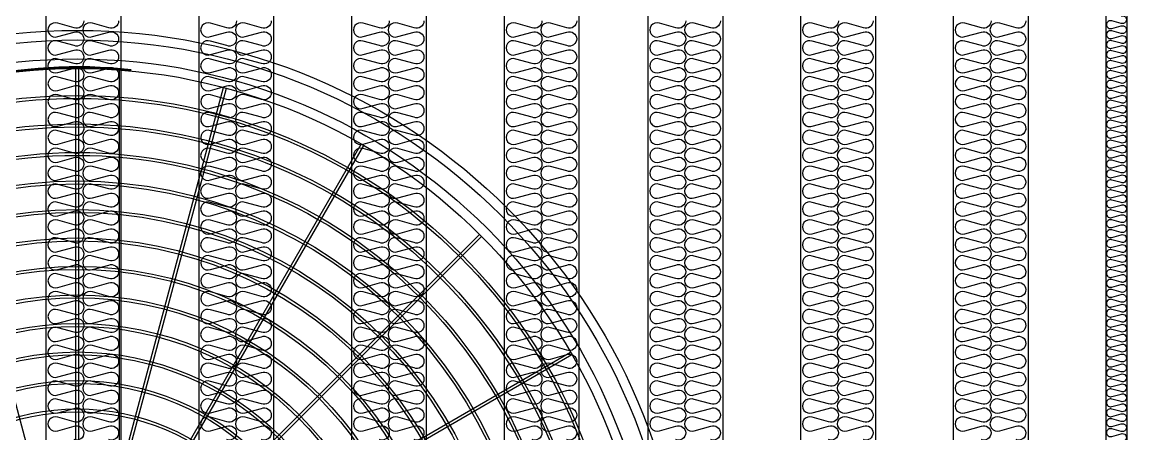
# Model space of a CAD drawing. Header units: millimetres. Extents: x 2711 to 34823, y 3042 to 25750.
# Drawn here: x 8109 to 10323, y 12980 to 13806 of the extents above; entities that cross this region are included whole.
import ezdxf

# ---------------------------------------------------------------- set-up
doc = ezdxf.new("R2010")
doc.units = ezdxf.units.MM
for name, color, linetype in [('LINE', 7, 'Continuous'), ('SMS', 220, 'Continuous'), ('냉각탑', 4, 'Continuous')]:
    doc.layers.add(name, color=color, linetype=linetype)

# ---------------------------------------------------------------- blocks, each defined once
blk = doc.blocks.new('A$C1FB73ED1')
for p, q in [((1277, 1342.9), (1277, 2480)), ((1283, 1342.9), (1283, 2480)), ((1266.6, 1341.6), (972.3, 2439.9)), ((1293.4, 1341.6), (1587.7, 2439.9)), ((1299.2, 1340), (1593.5, 2438.3)), ((1308.9, 1336), (1877.4, 2320.7)), ((1314.1, 1333), (1882.6, 2317.7)), ((1322.4, 1326.6), (2126.4, 2130.6)), ((1326.6, 1322.4), (2130.6, 2126.4)), ((1333, 1314.1), (2317.7, 1882.6)), ((1336, 1308.9), (2320.7, 1877.4))]:
    blk.add_line(p, q)
for radius in [1280, 1260, 1220, 1200]:
    blk.add_circle((1280, 1280), radius)
at = {"ltscale": 5}
for radius in [1143, 1137, 1083, 1077, 1023, 1017, 963, 957, 903, 897, 843, 837, 783, 777, 723, 717, 663, 657, 603, 597, 543, 537, 483, 477]:
    blk.add_circle((1280, 1280), radius, dxfattribs=at)
at = {"layer": 'LINE', "color": 7}
blk.add_line((1368.2, 2477.5), (1368.2, 1567), dxfattribs=at)
for radius, start, end in [(1000, 83.5007, 103.4595), (998, 83.4876, 103.487)]:
    blk.add_arc((1280, 1483.4), radius, start, end, dxfattribs=at)
blk = doc.blocks.new('3')
at = {"color": 7}
for p, q in [((10280.6, 14449.4), (10280.6, 10929.4)), ((10322.6, 14449.4), (10322.6, 10849.4)), ((8156.6, 14407.4), (8156.6, 10929.4)), ((8306.6, 14407.4), (8306.6, 10929.4)), ((8462.6, 14407.4), (8462.6, 10929.4)), ((8612.6, 14407.4), (8612.6, 10929.4)), ((8768.6, 14407.4), (8768.6, 10929.4)), ((8918.6, 14407.4), (8918.6, 10929.4)), ((9074.6, 14407.4), (9074.6, 10929.4)), ((9224.6, 14407.4), (9224.6, 10929.4)), ((9362.6, 14407.4), (9362.6, 10929.4)), ((9512.6, 14407.4), (9512.6, 10929.4)), ((9668.6, 14407.4), (9668.6, 10929.4)), ((9818.6, 14407.4), (9818.6, 10929.4)), ((9974.6, 14407.4), (9974.6, 10929.4)), ((10124.6, 14407.4), (10124.6, 10929.4))]:
    blk.add_line(p, q, dxfattribs=at)
for p, q in [((10322.6, 14449.4), (10322.6, 10849.4)), ((10280.6, 14057.4), (10280.6, 11351.4)), ((10322.6, 14057.4), (10322.6, 11351.4))]:
    blk.add_line(p, q)
at = {"ltscale": 500, "elevation": 0}
blk.add_lwpolyline([(6122.6, 14449.4), (10322.6, 14449.4), (10322.6, 10849.4), (6122.6, 10849.4)], close=True, dxfattribs=at)
at = {"layer": 'SMS', "color": 5, "elevation": 0}
for points in [[(8232.4, 13808.3, -0.524856), (8212.9, 13794.9), (8180, 13803.8, 1.449198), (8180, 13776.9), (8212.9, 13785.8, -0.524856), (8232.4, 13772.4, -0.524856), (8212.9, 13759), (8180, 13767.9, 1.449198), (8180, 13741), (8212.9, 13749.9, -0.524856), (8232.4, 13736.5, -0.524856), (8212.9, 13723.1), (8180, 13732, 1.449198), (8180, 13705.1), (8212.9, 13714, -0.524856), (8232.4, 13700.6, -0.524856), (8212.9, 13687.1), (8180, 13696, 1.449198), (8180, 13669.2), (8212.9, 13678.1, -0.524856), (8232.4, 13664.7, -0.524856), (8212.9, 13651.2), (8180, 13660.1, 1.449198), (8180, 13633.3), (8212.9, 13642.2, -0.524856), (8232.4, 13628.8, -0.524856), (8212.9, 13615.3), (8180, 13624.2, 1.449198), (8180, 13597.4), (8212.9, 13606.3, -0.524856), (8232.4, 13592.8, -0.417249), (8217.9, 13578.5)], [(8302, 13808.3, -0.524856), (8282.5, 13794.9), (8249.7, 13803.8, 1.449198), (8249.7, 13776.9), (8282.5, 13785.8, -0.524856), (8302, 13772.4, -0.524856), (8282.5, 13759), (8249.7, 13767.9, 1.449198), (8249.7, 13741), (8282.5, 13749.9, -0.524856), (8302, 13736.5, -0.524856), (8282.5, 13723.1), (8249.7, 13732, 1.449198), (8249.7, 13705.1), (8282.5, 13714, -0.524856), (8302, 13700.6, -0.524856), (8282.5, 13687.1), (8249.7, 13696, 1.449198), (8249.7, 13669.2), (8282.5, 13678.1, -0.524856), (8302, 13664.7, -0.524856), (8282.5, 13651.2), (8249.7, 13660.1, 1.449198), (8249.7, 13633.3), (8282.5, 13642.2, -0.524856), (8302, 13628.8, -0.524856), (8282.5, 13615.3), (8249.7, 13624.2, 1.449198), (8249.7, 13597.4), (8282.5, 13606.3, -0.524856), (8302, 13592.8, -0.417249), (8287.5, 13578.5)], [(8538.4, 13808.3, -0.524856), (8518.9, 13794.9), (8486, 13803.8, 1.449198), (8486, 13776.9), (8518.9, 13785.8, -0.524856), (8538.4, 13772.4, -0.524856), (8518.9, 13759), (8486, 13767.9, 1.449198), (8486, 13741), (8518.9, 13749.9, -0.524856), (8538.4, 13736.5, -0.524856), (8518.9, 13723.1), (8486, 13732, 1.449198), (8486, 13705.1), (8518.9, 13714, -0.524856), (8538.4, 13700.6, -0.524856), (8518.9, 13687.1), (8486, 13696, 1.449198), (8486, 13669.2), (8518.9, 13678.1, -0.524856), (8538.4, 13664.7, -0.524856), (8518.9, 13651.2), (8486, 13660.1, 1.449198), (8486, 13633.3), (8518.9, 13642.2, -0.524856), (8538.4, 13628.8, -0.524856), (8518.9, 13615.3), (8486, 13624.2, 1.449198), (8486, 13597.4), (8518.9, 13606.3, -0.524856), (8538.4, 13592.8, -0.417249), (8523.9, 13578.5)], [(8608, 13808.3, -0.524856), (8588.5, 13794.9), (8555.7, 13803.8, 1.449198), (8555.7, 13776.9), (8588.5, 13785.8, -0.524856), (8608, 13772.4, -0.524856), (8588.5, 13759), (8555.7, 13767.9, 1.449198), (8555.7, 13741), (8588.5, 13749.9, -0.524856), (8608, 13736.5, -0.524856), (8588.5, 13723.1), (8555.7, 13732, 1.449198), (8555.7, 13705.1), (8588.5, 13714, -0.524856), (8608, 13700.6, -0.524856), (8588.5, 13687.1), (8555.7, 13696, 1.449198), (8555.7, 13669.2), (8588.5, 13678.1, -0.524856), (8608, 13664.7, -0.524856), (8588.5, 13651.2), (8555.7, 13660.1, 1.449198), (8555.7, 13633.3), (8588.5, 13642.2, -0.524856), (8608, 13628.8, -0.524856), (8588.5, 13615.3), (8555.7, 13624.2, 1.449198), (8555.7, 13597.4), (8588.5, 13606.3, -0.524856), (8608, 13592.8, -0.417249), (8593.5, 13578.5)], [(8844.4, 13808.3, -0.524856), (8824.9, 13794.9), (8792, 13803.8, 1.449198), (8792, 13776.9), (8824.9, 13785.8, -0.524856), (8844.4, 13772.4, -0.524856), (8824.9, 13759), (8792, 13767.9, 1.449198), (8792, 13741), (8824.9, 13749.9, -0.524856), (8844.4, 13736.5, -0.524856), (8824.9, 13723.1), (8792, 13732, 1.449198), (8792, 13705.1), (8824.9, 13714, -0.524856), (8844.4, 13700.6, -0.524856), (8824.9, 13687.1), (8792, 13696, 1.449198), (8792, 13669.2), (8824.9, 13678.1, -0.524856), (8844.4, 13664.7, -0.524856), (8824.9, 13651.2), (8792, 13660.1, 1.449198), (8792, 13633.3), (8824.9, 13642.2, -0.524856), (8844.4, 13628.8, -0.524856), (8824.9, 13615.3), (8792, 13624.2, 1.449198), (8792, 13597.4), (8824.9, 13606.3, -0.524856), (8844.4, 13592.8, -0.417249), (8829.9, 13578.5)], [(8914, 13808.3, -0.524856), (8894.5, 13794.9), (8861.7, 13803.8, 1.449198), (8861.7, 13776.9), (8894.5, 13785.8, -0.524856), (8914, 13772.4, -0.524856), (8894.5, 13759), (8861.7, 13767.9, 1.449198), (8861.7, 13741), (8894.5, 13749.9, -0.524856), (8914, 13736.5, -0.524856), (8894.5, 13723.1), (8861.7, 13732, 1.449198), (8861.7, 13705.1), (8894.5, 13714, -0.524856), (8914, 13700.6, -0.524856), (8894.5, 13687.1), (8861.7, 13696, 1.449198), (8861.7, 13669.2), (8894.5, 13678.1, -0.524856), (8914, 13664.7, -0.524856), (8894.5, 13651.2), (8861.7, 13660.1, 1.449198), (8861.7, 13633.3), (8894.5, 13642.2, -0.524856), (8914, 13628.8, -0.524856), (8894.5, 13615.3), (8861.7, 13624.2, 1.449198), (8861.7, 13597.4), (8894.5, 13606.3, -0.524856), (8914, 13592.8, -0.417249), (8899.5, 13578.5)], [(9150.4, 13808.3, -0.524856), (9130.9, 13794.9), (9098, 13803.8, 1.449198), (9098, 13776.9), (9130.9, 13785.8, -0.524856), (9150.4, 13772.4, -0.524856), (9130.9, 13759), (9098, 13767.9, 1.449198), (9098, 13741), (9130.9, 13749.9, -0.524856), (9150.4, 13736.5, -0.524856), (9130.9, 13723.1), (9098, 13732, 1.449198), (9098, 13705.1), (9130.9, 13714, -0.524856), (9150.4, 13700.6, -0.524856), (9130.9, 13687.1), (9098, 13696, 1.449198), (9098, 13669.2), (9130.9, 13678.1, -0.524856), (9150.4, 13664.7, -0.524856), (9130.9, 13651.2), (9098, 13660.1, 1.449198), (9098, 13633.3), (9130.9, 13642.2, -0.524856), (9150.4, 13628.8, -0.524856), (9130.9, 13615.3), (9098, 13624.2, 1.449198), (9098, 13597.4), (9130.9, 13606.3, -0.524856), (9150.4, 13592.8, -0.417249), (9135.9, 13578.5)], [(9220, 13808.3, -0.524856), (9200.5, 13794.9), (9167.7, 13803.8, 1.449198), (9167.7, 13776.9), (9200.5, 13785.8, -0.524856), (9220, 13772.4, -0.524856), (9200.5, 13759), (9167.7, 13767.9, 1.449198), (9167.7, 13741), (9200.5, 13749.9, -0.524856), (9220, 13736.5, -0.524856), (9200.5, 13723.1), (9167.7, 13732, 1.449198), (9167.7, 13705.1), (9200.5, 13714, -0.524856), (9220, 13700.6, -0.524856), (9200.5, 13687.1), (9167.7, 13696, 1.449198), (9167.7, 13669.2), (9200.5, 13678.1, -0.524856), (9220, 13664.7, -0.524856), (9200.5, 13651.2), (9167.7, 13660.1, 1.449198), (9167.7, 13633.3), (9200.5, 13642.2, -0.524856), (9220, 13628.8, -0.524856), (9200.5, 13615.3), (9167.7, 13624.2, 1.449198), (9167.7, 13597.4), (9200.5, 13606.3, -0.524856), (9220, 13592.8, -0.417249), (9205.5, 13578.5)], [(9438.4, 13808.3, -0.524856), (9418.9, 13794.9), (9386, 13803.8, 1.449198), (9386, 13776.9), (9418.9, 13785.8, -0.524856), (9438.4, 13772.4, -0.524856), (9418.9, 13759), (9386, 13767.9, 1.449198), (9386, 13741), (9418.9, 13749.9, -0.524856), (9438.4, 13736.5, -0.524856), (9418.9, 13723.1), (9386, 13732, 1.449198), (9386, 13705.1), (9418.9, 13714, -0.524856), (9438.4, 13700.6, -0.524856), (9418.9, 13687.1), (9386, 13696, 1.449198), (9386, 13669.2), (9418.9, 13678.1, -0.524856), (9438.4, 13664.7, -0.524856), (9418.9, 13651.2), (9386, 13660.1, 1.449198), (9386, 13633.3), (9418.9, 13642.2, -0.524856), (9438.4, 13628.8, -0.524856), (9418.9, 13615.3), (9386, 13624.2, 1.449198), (9386, 13597.4), (9418.9, 13606.3, -0.524856), (9438.4, 13592.8, -0.417249), (9423.9, 13578.5)], [(9508, 13808.3, -0.524856), (9488.5, 13794.9), (9455.7, 13803.8, 1.449198), (9455.7, 13776.9), (9488.5, 13785.8, -0.524856), (9508, 13772.4, -0.524856), (9488.5, 13759), (9455.7, 13767.9, 1.449198), (9455.7, 13741), (9488.5, 13749.9, -0.524856), (9508, 13736.5, -0.524856), (9488.5, 13723.1), (9455.7, 13732, 1.449198), (9455.7, 13705.1), (9488.5, 13714, -0.524856), (9508, 13700.6, -0.524856), (9488.5, 13687.1), (9455.7, 13696, 1.449198), (9455.7, 13669.2), (9488.5, 13678.1, -0.524856), (9508, 13664.7, -0.524856), (9488.5, 13651.2), (9455.7, 13660.1, 1.449198), (9455.7, 13633.3), (9488.5, 13642.2, -0.524856), (9508, 13628.8, -0.524856), (9488.5, 13615.3), (9455.7, 13624.2, 1.449198), (9455.7, 13597.4), (9488.5, 13606.3, -0.524856), (9508, 13592.8, -0.417249), (9493.5, 13578.5)], [(9744.4, 13808.3, -0.524856), (9724.9, 13794.9), (9692, 13803.8, 1.449198), (9692, 13776.9), (9724.9, 13785.8, -0.524856), (9744.4, 13772.4, -0.524856), (9724.9, 13759), (9692, 13767.9, 1.449198), (9692, 13741), (9724.9, 13749.9, -0.524856), (9744.4, 13736.5, -0.524856), (9724.9, 13723.1), (9692, 13732, 1.449198), (9692, 13705.1), (9724.9, 13714, -0.524856), (9744.4, 13700.6, -0.524856), (9724.9, 13687.1), (9692, 13696, 1.449198), (9692, 13669.2), (9724.9, 13678.1, -0.524856), (9744.4, 13664.7, -0.524856), (9724.9, 13651.2), (9692, 13660.1, 1.449198), (9692, 13633.3), (9724.9, 13642.2, -0.524856), (9744.4, 13628.8, -0.524856), (9724.9, 13615.3), (9692, 13624.2, 1.449198), (9692, 13597.4), (9724.9, 13606.3, -0.524856), (9744.4, 13592.8, -0.417249), (9729.9, 13578.5)], [(9814, 13808.3, -0.524856), (9794.5, 13794.9), (9761.7, 13803.8, 1.449198), (9761.7, 13776.9), (9794.5, 13785.8, -0.524856), (9814, 13772.4, -0.524856), (9794.5, 13759), (9761.7, 13767.9, 1.449198), (9761.7, 13741), (9794.5, 13749.9, -0.524856), (9814, 13736.5, -0.524856), (9794.5, 13723.1), (9761.7, 13732, 1.449198), (9761.7, 13705.1), (9794.5, 13714, -0.524856), (9814, 13700.6, -0.524856), (9794.5, 13687.1), (9761.7, 13696, 1.449198), (9761.7, 13669.2), (9794.5, 13678.1, -0.524856), (9814, 13664.7, -0.524856), (9794.5, 13651.2), (9761.7, 13660.1, 1.449198), (9761.7, 13633.3), (9794.5, 13642.2, -0.524856), (9814, 13628.8, -0.524856), (9794.5, 13615.3), (9761.7, 13624.2, 1.449198), (9761.7, 13597.4), (9794.5, 13606.3, -0.524856), (9814, 13592.8, -0.417249), (9799.5, 13578.5)], [(10050.4, 13808.3, -0.524856), (10030.9, 13794.9), (9998, 13803.8, 1.449198), (9998, 13776.9), (10030.9, 13785.8, -0.524856), (10050.4, 13772.4, -0.524856), (10030.9, 13759), (9998, 13767.9, 1.449198), (9998, 13741), (10030.9, 13749.9, -0.524856), (10050.4, 13736.5, -0.524856), (10030.9, 13723.1), (9998, 13732, 1.449198), (9998, 13705.1), (10030.9, 13714, -0.524856), (10050.4, 13700.6, -0.524856), (10030.9, 13687.1), (9998, 13696, 1.449198), (9998, 13669.2), (10030.9, 13678.1, -0.524856), (10050.4, 13664.7, -0.524856), (10030.9, 13651.2), (9998, 13660.1, 1.449198), (9998, 13633.3), (10030.9, 13642.2, -0.524856), (10050.4, 13628.8, -0.524856), (10030.9, 13615.3), (9998, 13624.2, 1.449198), (9998, 13597.4), (10030.9, 13606.3, -0.524856), (10050.4, 13592.8, -0.417249), (10035.9, 13578.5)], [(10120, 13808.3, -0.524856), (10100.5, 13794.9), (10067.7, 13803.8, 1.449198), (10067.7, 13776.9), (10100.5, 13785.8, -0.524856), (10120, 13772.4, -0.524856), (10100.5, 13759), (10067.7, 13767.9, 1.449198), (10067.7, 13741), (10100.5, 13749.9, -0.524856), (10120, 13736.5, -0.524856), (10100.5, 13723.1), (10067.7, 13732, 1.449198), (10067.7, 13705.1), (10100.5, 13714, -0.524856), (10120, 13700.6, -0.524856), (10100.5, 13687.1), (10067.7, 13696, 1.449198), (10067.7, 13669.2), (10100.5, 13678.1, -0.524856), (10120, 13664.7, -0.524856), (10100.5, 13651.2), (10067.7, 13660.1, 1.449198), (10067.7, 13633.3), (10100.5, 13642.2, -0.524856), (10120, 13628.8, -0.524856), (10100.5, 13615.3), (10067.7, 13624.2, 1.449198), (10067.7, 13597.4), (10100.5, 13606.3, -0.524856), (10120, 13592.8, -0.417249), (10105.5, 13578.5)], [(10310.8, 13818.4, -1.449198), (10310.8, 13803.5), (10292.5, 13808.4, 0.524856), (10281.7, 13800.9, 0.524856), (10292.5, 13793.5), (10310.8, 13798.4, -1.449198), (10310.8, 13783.5), (10292.5, 13788.4, 0.524856), (10281.7, 13781, 0.524856), (10292.5, 13773.5), (10310.8, 13778.5, -1.449198), (10310.8, 13763.6), (10292.5, 13768.5, 0.524856), (10281.7, 13761, 0.524856), (10292.5, 13753.6), (10310.8, 13758.5, -1.449198), (10310.8, 13743.6), (10292.5, 13748.5, 0.524856), (10281.7, 13741.1, 0.524856), (10292.5, 13733.6), (10310.8, 13738.6, -1.449198), (10310.8, 13723.7), (10292.5, 13728.6, 0.524856), (10281.7, 13721.1, 0.524856), (10292.5, 13713.7), (10310.8, 13718.6, -1.449198), (10310.8, 13703.7), (10292.5, 13708.6, 0.524856), (10281.7, 13701.2, 0.524856), (10292.5, 13693.7), (10310.8, 13698.7, -1.449198), (10310.8, 13683.8), (10292.5, 13688.7, 0.524856), (10281.7, 13681.2, 0.524856), (10292.5, 13673.8), (10310.8, 13678.7, -1.449198), (10310.8, 13663.8), (10292.5, 13668.7, 0.524856), (10281.7, 13661.3, 0.524856), (10292.5, 13653.8), (10310.8, 13658.8, -1.449198), (10310.8, 13643.9), (10292.5, 13648.8, 0.524856), (10281.7, 13641.3, 0.524856), (10292.5, 13633.9), (10310.8, 13638.8, -1.449198), (10310.8, 13623.9), (10292.5, 13628.8, 0.524856), (10281.7, 13621.4, 0.524856), (10292.5, 13613.9), (10310.8, 13618.9, -1.449198), (10310.8, 13604), (10292.5, 13608.9, 0.524856), (10281.7, 13601.4, 0.524856), (10292.5, 13594), (10310.8, 13598.9, -1.449198), (10310.8, 13584), (10292.5, 13588.9, 0.524856), (10281.7, 13581.5, 0.524856), (10292.5, 13574), (10310.8, 13579, -1.449198), (10310.8, 13564.1), (10292.5, 13569, 0.524856), (10281.7, 13561.5, 0.524856), (10292.5, 13554.1), (10310.8, 13559, -1.449198), (10310.8, 13544.1), (10292.5, 13549, 0.524856), (10281.7, 13541.6, 0.524856), (10292.5, 13534.1), (10310.8, 13539.1, -1.449198), (10310.8, 13524.2), (10292.5, 13529.1, 0.524856), (10281.7, 13521.6, 0.524856), (10292.5, 13514.2), (10310.8, 13519.1, -1.449198), (10310.8, 13504.2), (10292.5, 13509.1, 0.524856), (10281.7, 13501.7, 0.524856), (10292.5, 13494.2), (10310.8, 13499.2, -1.449198), (10310.8, 13484.3), (10292.5, 13489.2, 0.524856), (10281.7, 13481.7, 0.524856), (10292.5, 13474.3), (10310.8, 13479.2, -1.449198), (10310.8, 13464.3), (10292.5, 13469.2, 0.524856), (10281.7, 13461.8, 0.524856), (10292.5, 13454.3), (10310.8, 13459.3, -1.449198), (10310.8, 13444.4), (10292.5, 13449.3, 0.524856), (10281.7, 13441.8, 0.524856), (10292.5, 13434.4), (10310.8, 13439.3, -1.449198), (10310.8, 13424.4), (10292.5, 13429.3, 0.524856), (10281.7, 13421.9, 0.524856), (10292.5, 13414.4), (10310.8, 13419.4, -1.449198), (10310.8, 13404.5), (10292.5, 13409.4, 0.524856), (10281.7, 13401.9, 0.524856), (10292.5, 13394.5), (10310.8, 13399.4, -1.449198), (10310.8, 13384.5), (10292.5, 13389.4, 0.524856), (10281.7, 13382, 0.524856), (10292.5, 13374.5), (10310.8, 13379.5, -1.449198), (10310.8, 13364.6), (10292.5, 13369.5, 0.524856), (10281.7, 13362, 0.524856), (10292.5, 13354.6), (10310.8, 13359.5, -1.449198), (10310.8, 13344.6), (10292.5, 13349.5, 0.524856), (10281.7, 13342.1, 0.524856), (10292.5, 13334.6), (10310.8, 13339.6, -1.449198), (10310.8, 13324.7), (10292.5, 13329.6, 0.524856), (10281.7, 13322.1, 0.524856), (10292.5, 13314.7), (10310.8, 13319.6, -1.449198), (10310.8, 13304.7), (10292.5, 13309.6, 0.524856), (10281.7, 13302.2, 0.524856), (10292.5, 13294.7), (10310.8, 13299.7, -1.449198), (10310.8, 13284.8), (10292.5, 13289.7, 0.524856), (10281.7, 13282.2, 0.417249), (10289.8, 13274.3)], [(8161, 13607.2, 0.446849), (8180, 13597.4), (8212.9, 13606.3, -0.524856), (8232.4, 13592.8, -0.524856), (8212.9, 13579.4), (8180, 13588.3, 1.449198), (8180, 13561.5), (8212.9, 13570.4, -0.524856), (8232.4, 13556.9, -0.524856), (8212.9, 13543.5), (8180, 13552.4, 1.449198), (8180, 13525.5), (8212.9, 13534.5, -0.524856), (8232.4, 13521, -0.524856), (8212.9, 13507.6), (8180, 13516.5, 1.449198), (8180, 13489.6), (8212.9, 13498.5, -0.524856), (8232.4, 13485.1, -0.524856), (8212.9, 13471.7), (8180, 13480.6, 1.449198), (8180, 13453.7), (8212.9, 13462.6, -0.524856), (8232.4, 13449.2, -0.524856), (8212.9, 13435.8), (8180, 13444.7, 1.449198), (8180, 13417.8), (8212.9, 13426.7, -0.524856), (8232.4, 13413.3, -0.524856), (8212.9, 13399.9), (8180, 13408.8, 1.449198), (8180, 13381.9), (8212.9, 13390.8, -0.524856), (8232.4, 13377.4, -0.524856), (8212.9, 13364), (8180, 13372.9, 1.449198), (8180, 13346), (8212.9, 13354.9, -0.524856), (8232.4, 13341.5, -0.524856), (8212.9, 13328), (8180, 13336.9, 1.449198), (8180, 13310.1), (8212.9, 13319, -0.524856), (8232.4, 13305.6, -0.524856), (8212.9, 13292.1), (8180, 13301, 1.449198), (8180, 13274.2), (8212.9, 13283.1, -0.524856), (8232.4, 13269.7, -0.524856), (8212.9, 13256.2), (8180, 13265.1, 1.449198), (8180, 13238.3), (8212.9, 13247.2, -0.524856), (8232.4, 13233.7, -0.524856), (8212.9, 13220.3), (8180, 13229.2, 1.449198), (8180, 13202.4), (8212.9, 13211.3, -0.524856), (8232.4, 13197.8, -0.524856), (8212.9, 13184.4), (8180, 13193.3, 1.449198), (8180, 13166.4), (8212.9, 13175.4, -0.524856), (8232.4, 13161.9, -0.524856), (8212.9, 13148.5), (8180, 13157.4, 1.449198), (8180, 13130.5), (8212.9, 13139.4, -0.524856), (8232.4, 13126, -0.524856), (8212.9, 13112.6), (8180, 13121.5, 1.449198), (8180, 13094.6), (8212.9, 13103.5, -0.524856), (8232.4, 13090.1, -0.524856), (8212.9, 13076.7), (8180, 13085.6, 1.449198), (8180, 13058.7), (8212.9, 13067.6, -0.524856), (8232.4, 13054.2, -0.524856), (8212.9, 13040.8), (8180, 13049.7, 1.449198), (8180, 13022.8), (8212.9, 13031.7, -0.524856), (8232.4, 13018.3, -0.524856), (8212.9, 13004.9), (8180, 13013.8, 1.449198), (8180, 12986.9), (8212.9, 12995.8, -0.524856), (8232.4, 12982.4, -0.524856), (8212.9, 12968.9)], [(8230.6, 13607.2, 0.446849), (8249.7, 13597.4), (8282.5, 13606.3, -0.524856), (8302, 13592.8, -0.524856), (8282.5, 13579.4), (8249.7, 13588.3, 1.449198), (8249.7, 13561.5), (8282.5, 13570.4, -0.524856), (8302, 13556.9, -0.524856), (8282.5, 13543.5), (8249.7, 13552.4, 1.449198), (8249.7, 13525.5), (8282.5, 13534.5, -0.524856), (8302, 13521, -0.524856), (8282.5, 13507.6), (8249.7, 13516.5, 1.449198), (8249.7, 13489.6), (8282.5, 13498.5, -0.524856), (8302, 13485.1, -0.524856), (8282.5, 13471.7), (8249.7, 13480.6, 1.449198), (8249.7, 13453.7), (8282.5, 13462.6, -0.524856), (8302, 13449.2, -0.524856), (8282.5, 13435.8), (8249.7, 13444.7, 1.449198), (8249.7, 13417.8), (8282.5, 13426.7, -0.524856), (8302, 13413.3, -0.524856), (8282.5, 13399.9), (8249.7, 13408.8, 1.449198), (8249.7, 13381.9), (8282.5, 13390.8, -0.524856), (8302, 13377.4, -0.524856), (8282.5, 13364), (8249.7, 13372.9, 1.449198), (8249.7, 13346), (8282.5, 13354.9, -0.524856), (8302, 13341.5, -0.524856), (8282.5, 13328), (8249.7, 13336.9, 1.449198), (8249.7, 13310.1), (8282.5, 13319, -0.524856), (8302, 13305.6, -0.524856), (8282.5, 13292.1), (8249.7, 13301, 1.449198), (8249.7, 13274.2), (8282.5, 13283.1, -0.524856), (8302, 13269.7, -0.524856), (8282.5, 13256.2), (8249.7, 13265.1, 1.449198), (8249.7, 13238.3), (8282.5, 13247.2, -0.524856), (8302, 13233.7, -0.524856), (8282.5, 13220.3), (8249.7, 13229.2, 1.449198), (8249.7, 13202.4), (8282.5, 13211.3, -0.524856), (8302, 13197.8, -0.524856), (8282.5, 13184.4), (8249.7, 13193.3, 1.449198), (8249.7, 13166.4), (8282.5, 13175.4, -0.524856), (8302, 13161.9, -0.524856), (8282.5, 13148.5), (8249.7, 13157.4, 1.449198), (8249.7, 13130.5), (8282.5, 13139.4, -0.524856), (8302, 13126, -0.524856), (8282.5, 13112.6), (8249.7, 13121.5, 1.449198), (8249.7, 13094.6), (8282.5, 13103.5, -0.524856), (8302, 13090.1, -0.524856), (8282.5, 13076.7), (8249.7, 13085.6, 1.449198), (8249.7, 13058.7), (8282.5, 13067.6, -0.524856), (8302, 13054.2, -0.524856), (8282.5, 13040.8), (8249.7, 13049.7, 1.449198), (8249.7, 13022.8), (8282.5, 13031.7, -0.524856), (8302, 13018.3, -0.524856), (8282.5, 13004.9), (8249.7, 13013.8, 1.449198), (8249.7, 12986.9), (8282.5, 12995.8, -0.524856), (8302, 12982.4, -0.524856), (8282.5, 12968.9)], [(8467, 13607.2, 0.446849), (8486, 13597.4), (8518.9, 13606.3, -0.524856), (8538.4, 13592.8, -0.524856), (8518.9, 13579.4), (8486, 13588.3, 1.449198), (8486, 13561.5), (8518.9, 13570.4, -0.524856), (8538.4, 13556.9, -0.524856), (8518.9, 13543.5), (8486, 13552.4, 1.449198), (8486, 13525.5), (8518.9, 13534.5, -0.524856), (8538.4, 13521, -0.524856), (8518.9, 13507.6), (8486, 13516.5, 1.449198), (8486, 13489.6), (8518.9, 13498.5, -0.524856), (8538.4, 13485.1, -0.524856), (8518.9, 13471.7), (8486, 13480.6, 1.449198), (8486, 13453.7), (8518.9, 13462.6, -0.524856), (8538.4, 13449.2, -0.524856), (8518.9, 13435.8), (8486, 13444.7, 1.449198), (8486, 13417.8), (8518.9, 13426.7, -0.524856), (8538.4, 13413.3, -0.524856), (8518.9, 13399.9), (8486, 13408.8, 1.449198), (8486, 13381.9), (8518.9, 13390.8, -0.524856), (8538.4, 13377.4, -0.524856), (8518.9, 13364), (8486, 13372.9, 1.449198), (8486, 13346), (8518.9, 13354.9, -0.524856), (8538.4, 13341.5, -0.524856), (8518.9, 13328), (8486, 13336.9, 1.449198), (8486, 13310.1), (8518.9, 13319, -0.524856), (8538.4, 13305.6, -0.524856), (8518.9, 13292.1), (8486, 13301, 1.449198), (8486, 13274.2), (8518.9, 13283.1, -0.524856), (8538.4, 13269.7, -0.524856), (8518.9, 13256.2), (8486, 13265.1, 1.449198), (8486, 13238.3), (8518.9, 13247.2, -0.524856), (8538.4, 13233.7, -0.524856), (8518.9, 13220.3), (8486, 13229.2, 1.449198), (8486, 13202.4), (8518.9, 13211.3, -0.524856), (8538.4, 13197.8, -0.524856), (8518.9, 13184.4), (8486, 13193.3, 1.449198), (8486, 13166.4), (8518.9, 13175.4, -0.524856), (8538.4, 13161.9, -0.524856), (8518.9, 13148.5), (8486, 13157.4, 1.449198), (8486, 13130.5), (8518.9, 13139.4, -0.524856), (8538.4, 13126, -0.524856), (8518.9, 13112.6), (8486, 13121.5, 1.449198), (8486, 13094.6), (8518.9, 13103.5, -0.524856), (8538.4, 13090.1, -0.524856), (8518.9, 13076.7), (8486, 13085.6, 1.449198), (8486, 13058.7), (8518.9, 13067.6, -0.524856), (8538.4, 13054.2, -0.524856), (8518.9, 13040.8), (8486, 13049.7, 1.449198), (8486, 13022.8), (8518.9, 13031.7, -0.524856), (8538.4, 13018.3, -0.524856), (8518.9, 13004.9), (8486, 13013.8, 1.449198), (8486, 12986.9), (8518.9, 12995.8, -0.524856), (8538.4, 12982.4, -0.524856), (8518.9, 12968.9)], [(8536.6, 13607.2, 0.446849), (8555.7, 13597.4), (8588.5, 13606.3, -0.524856), (8608, 13592.8, -0.524856), (8588.5, 13579.4), (8555.7, 13588.3, 1.449198), (8555.7, 13561.5), (8588.5, 13570.4, -0.524856), (8608, 13556.9, -0.524856), (8588.5, 13543.5), (8555.7, 13552.4, 1.449198), (8555.7, 13525.5), (8588.5, 13534.5, -0.524856), (8608, 13521, -0.524856), (8588.5, 13507.6), (8555.7, 13516.5, 1.449198), (8555.7, 13489.6), (8588.5, 13498.5, -0.524856), (8608, 13485.1, -0.524856), (8588.5, 13471.7), (8555.7, 13480.6, 1.449198), (8555.7, 13453.7), (8588.5, 13462.6, -0.524856), (8608, 13449.2, -0.524856), (8588.5, 13435.8), (8555.7, 13444.7, 1.449198), (8555.7, 13417.8), (8588.5, 13426.7, -0.524856), (8608, 13413.3, -0.524856), (8588.5, 13399.9), (8555.7, 13408.8, 1.449198), (8555.7, 13381.9), (8588.5, 13390.8, -0.524856), (8608, 13377.4, -0.524856), (8588.5, 13364), (8555.7, 13372.9, 1.449198), (8555.7, 13346), (8588.5, 13354.9, -0.524856), (8608, 13341.5, -0.524856), (8588.5, 13328), (8555.7, 13336.9, 1.449198), (8555.7, 13310.1), (8588.5, 13319, -0.524856), (8608, 13305.6, -0.524856), (8588.5, 13292.1), (8555.7, 13301, 1.449198), (8555.7, 13274.2), (8588.5, 13283.1, -0.524856), (8608, 13269.7, -0.524856), (8588.5, 13256.2), (8555.7, 13265.1, 1.449198), (8555.7, 13238.3), (8588.5, 13247.2, -0.524856), (8608, 13233.7, -0.524856), (8588.5, 13220.3), (8555.7, 13229.2, 1.449198), (8555.7, 13202.4), (8588.5, 13211.3, -0.524856), (8608, 13197.8, -0.524856), (8588.5, 13184.4), (8555.7, 13193.3, 1.449198), (8555.7, 13166.4), (8588.5, 13175.4, -0.524856), (8608, 13161.9, -0.524856), (8588.5, 13148.5), (8555.7, 13157.4, 1.449198), (8555.7, 13130.5), (8588.5, 13139.4, -0.524856), (8608, 13126, -0.524856), (8588.5, 13112.6), (8555.7, 13121.5, 1.449198), (8555.7, 13094.6), (8588.5, 13103.5, -0.524856), (8608, 13090.1, -0.524856), (8588.5, 13076.7), (8555.7, 13085.6, 1.449198), (8555.7, 13058.7), (8588.5, 13067.6, -0.524856), (8608, 13054.2, -0.524856), (8588.5, 13040.8), (8555.7, 13049.7, 1.449198), (8555.7, 13022.8), (8588.5, 13031.7, -0.524856), (8608, 13018.3, -0.524856), (8588.5, 13004.9), (8555.7, 13013.8, 1.449198), (8555.7, 12986.9), (8588.5, 12995.8, -0.524856), (8608, 12982.4, -0.524856), (8588.5, 12968.9)], [(8773, 13607.2, 0.446849), (8792, 13597.4), (8824.9, 13606.3, -0.524856), (8844.4, 13592.8, -0.524856), (8824.9, 13579.4), (8792, 13588.3, 1.449198), (8792, 13561.5), (8824.9, 13570.4, -0.524856), (8844.4, 13556.9, -0.524856), (8824.9, 13543.5), (8792, 13552.4, 1.449198), (8792, 13525.5), (8824.9, 13534.5, -0.524856), (8844.4, 13521, -0.524856), (8824.9, 13507.6), (8792, 13516.5, 1.449198), (8792, 13489.6), (8824.9, 13498.5, -0.524856), (8844.4, 13485.1, -0.524856), (8824.9, 13471.7), (8792, 13480.6, 1.449198), (8792, 13453.7), (8824.9, 13462.6, -0.524856), (8844.4, 13449.2, -0.524856), (8824.9, 13435.8), (8792, 13444.7, 1.449198), (8792, 13417.8), (8824.9, 13426.7, -0.524856), (8844.4, 13413.3, -0.524856), (8824.9, 13399.9), (8792, 13408.8, 1.449198), (8792, 13381.9), (8824.9, 13390.8, -0.524856), (8844.4, 13377.4, -0.524856), (8824.9, 13364), (8792, 13372.9, 1.449198), (8792, 13346), (8824.9, 13354.9, -0.524856), (8844.4, 13341.5, -0.524856), (8824.9, 13328), (8792, 13336.9, 1.449198), (8792, 13310.1), (8824.9, 13319, -0.524856), (8844.4, 13305.6, -0.524856), (8824.9, 13292.1), (8792, 13301, 1.449198), (8792, 13274.2), (8824.9, 13283.1, -0.524856), (8844.4, 13269.7, -0.524856), (8824.9, 13256.2), (8792, 13265.1, 1.449198), (8792, 13238.3), (8824.9, 13247.2, -0.524856), (8844.4, 13233.7, -0.524856), (8824.9, 13220.3), (8792, 13229.2, 1.449198), (8792, 13202.4), (8824.9, 13211.3, -0.524856), (8844.4, 13197.8, -0.524856), (8824.9, 13184.4), (8792, 13193.3, 1.449198), (8792, 13166.4), (8824.9, 13175.4, -0.524856), (8844.4, 13161.9, -0.524856), (8824.9, 13148.5), (8792, 13157.4, 1.449198), (8792, 13130.5), (8824.9, 13139.4, -0.524856), (8844.4, 13126, -0.524856), (8824.9, 13112.6), (8792, 13121.5, 1.449198), (8792, 13094.6), (8824.9, 13103.5, -0.524856), (8844.4, 13090.1, -0.524856), (8824.9, 13076.7), (8792, 13085.6, 1.449198), (8792, 13058.7), (8824.9, 13067.6, -0.524856), (8844.4, 13054.2, -0.524856), (8824.9, 13040.8), (8792, 13049.7, 1.449198), (8792, 13022.8), (8824.9, 13031.7, -0.524856), (8844.4, 13018.3, -0.524856), (8824.9, 13004.9), (8792, 13013.8, 1.449198), (8792, 12986.9), (8824.9, 12995.8, -0.524856), (8844.4, 12982.4, -0.524856), (8824.9, 12968.9)], [(8842.6, 13607.2, 0.446849), (8861.7, 13597.4), (8894.5, 13606.3, -0.524856), (8914, 13592.8, -0.524856), (8894.5, 13579.4), (8861.7, 13588.3, 1.449198), (8861.7, 13561.5), (8894.5, 13570.4, -0.524856), (8914, 13556.9, -0.524856), (8894.5, 13543.5), (8861.7, 13552.4, 1.449198), (8861.7, 13525.5), (8894.5, 13534.5, -0.524856), (8914, 13521, -0.524856), (8894.5, 13507.6), (8861.7, 13516.5, 1.449198), (8861.7, 13489.6), (8894.5, 13498.5, -0.524856), (8914, 13485.1, -0.524856), (8894.5, 13471.7), (8861.7, 13480.6, 1.449198), (8861.7, 13453.7), (8894.5, 13462.6, -0.524856), (8914, 13449.2, -0.524856), (8894.5, 13435.8), (8861.7, 13444.7, 1.449198), (8861.7, 13417.8), (8894.5, 13426.7, -0.524856), (8914, 13413.3, -0.524856), (8894.5, 13399.9), (8861.7, 13408.8, 1.449198), (8861.7, 13381.9), (8894.5, 13390.8, -0.524856), (8914, 13377.4, -0.524856), (8894.5, 13364), (8861.7, 13372.9, 1.449198), (8861.7, 13346), (8894.5, 13354.9, -0.524856), (8914, 13341.5, -0.524856), (8894.5, 13328), (8861.7, 13336.9, 1.449198), (8861.7, 13310.1), (8894.5, 13319, -0.524856), (8914, 13305.6, -0.524856), (8894.5, 13292.1), (8861.7, 13301, 1.449198), (8861.7, 13274.2), (8894.5, 13283.1, -0.524856), (8914, 13269.7, -0.524856), (8894.5, 13256.2), (8861.7, 13265.1, 1.449198), (8861.7, 13238.3), (8894.5, 13247.2, -0.524856), (8914, 13233.7, -0.524856), (8894.5, 13220.3), (8861.7, 13229.2, 1.449198), (8861.7, 13202.4), (8894.5, 13211.3, -0.524856), (8914, 13197.8, -0.524856), (8894.5, 13184.4), (8861.7, 13193.3, 1.449198), (8861.7, 13166.4), (8894.5, 13175.4, -0.524856), (8914, 13161.9, -0.524856), (8894.5, 13148.5), (8861.7, 13157.4, 1.449198), (8861.7, 13130.5), (8894.5, 13139.4, -0.524856), (8914, 13126, -0.524856), (8894.5, 13112.6), (8861.7, 13121.5, 1.449198), (8861.7, 13094.6), (8894.5, 13103.5, -0.524856), (8914, 13090.1, -0.524856), (8894.5, 13076.7), (8861.7, 13085.6, 1.449198), (8861.7, 13058.7), (8894.5, 13067.6, -0.524856), (8914, 13054.2, -0.524856), (8894.5, 13040.8), (8861.7, 13049.7, 1.449198), (8861.7, 13022.8), (8894.5, 13031.7, -0.524856), (8914, 13018.3, -0.524856), (8894.5, 13004.9), (8861.7, 13013.8, 1.449198), (8861.7, 12986.9), (8894.5, 12995.8, -0.524856), (8914, 12982.4, -0.524856), (8894.5, 12968.9)], [(9079, 13607.2, 0.446849), (9098, 13597.4), (9130.9, 13606.3, -0.524856), (9150.4, 13592.8, -0.524856), (9130.9, 13579.4), (9098, 13588.3, 1.449198), (9098, 13561.5), (9130.9, 13570.4, -0.524856), (9150.4, 13556.9, -0.524856), (9130.9, 13543.5), (9098, 13552.4, 1.449198), (9098, 13525.5), (9130.9, 13534.5, -0.524856), (9150.4, 13521, -0.524856), (9130.9, 13507.6), (9098, 13516.5, 1.449198), (9098, 13489.6), (9130.9, 13498.5, -0.524856), (9150.4, 13485.1, -0.524856), (9130.9, 13471.7), (9098, 13480.6, 1.449198), (9098, 13453.7), (9130.9, 13462.6, -0.524856), (9150.4, 13449.2, -0.524856), (9130.9, 13435.8), (9098, 13444.7, 1.449198), (9098, 13417.8), (9130.9, 13426.7, -0.524856), (9150.4, 13413.3, -0.524856), (9130.9, 13399.9), (9098, 13408.8, 1.449198), (9098, 13381.9), (9130.9, 13390.8, -0.524856), (9150.4, 13377.4, -0.524856), (9130.9, 13364), (9098, 13372.9, 1.449198), (9098, 13346), (9130.9, 13354.9, -0.524856), (9150.4, 13341.5, -0.524856), (9130.9, 13328), (9098, 13336.9, 1.449198), (9098, 13310.1), (9130.9, 13319, -0.524856), (9150.4, 13305.6, -0.524856), (9130.9, 13292.1), (9098, 13301, 1.449198), (9098, 13274.2), (9130.9, 13283.1, -0.524856), (9150.4, 13269.7, -0.524856), (9130.9, 13256.2), (9098, 13265.1, 1.449198), (9098, 13238.3), (9130.9, 13247.2, -0.524856), (9150.4, 13233.7, -0.524856), (9130.9, 13220.3), (9098, 13229.2, 1.449198), (9098, 13202.4), (9130.9, 13211.3, -0.524856), (9150.4, 13197.8, -0.524856), (9130.9, 13184.4), (9098, 13193.3, 1.449198), (9098, 13166.4), (9130.9, 13175.4, -0.524856), (9150.4, 13161.9, -0.524856), (9130.9, 13148.5), (9098, 13157.4, 1.449198), (9098, 13130.5), (9130.9, 13139.4, -0.524856), (9150.4, 13126, -0.524856), (9130.9, 13112.6), (9098, 13121.5, 1.449198), (9098, 13094.6), (9130.9, 13103.5, -0.524856), (9150.4, 13090.1, -0.524856), (9130.9, 13076.7), (9098, 13085.6, 1.449198), (9098, 13058.7), (9130.9, 13067.6, -0.524856), (9150.4, 13054.2, -0.524856), (9130.9, 13040.8), (9098, 13049.7, 1.449198), (9098, 13022.8), (9130.9, 13031.7, -0.524856), (9150.4, 13018.3, -0.524856), (9130.9, 13004.9), (9098, 13013.8, 1.449198), (9098, 12986.9), (9130.9, 12995.8, -0.524856), (9150.4, 12982.4, -0.524856), (9130.9, 12968.9)], [(9148.6, 13607.2, 0.446849), (9167.7, 13597.4), (9200.5, 13606.3, -0.524856), (9220, 13592.8, -0.524856), (9200.5, 13579.4), (9167.7, 13588.3, 1.449198), (9167.7, 13561.5), (9200.5, 13570.4, -0.524856), (9220, 13556.9, -0.524856), (9200.5, 13543.5), (9167.7, 13552.4, 1.449198), (9167.7, 13525.5), (9200.5, 13534.5, -0.524856), (9220, 13521, -0.524856), (9200.5, 13507.6), (9167.7, 13516.5, 1.449198), (9167.7, 13489.6), (9200.5, 13498.5, -0.524856), (9220, 13485.1, -0.524856), (9200.5, 13471.7), (9167.7, 13480.6, 1.449198), (9167.7, 13453.7), (9200.5, 13462.6, -0.524856), (9220, 13449.2, -0.524856), (9200.5, 13435.8), (9167.7, 13444.7, 1.449198), (9167.7, 13417.8), (9200.5, 13426.7, -0.524856), (9220, 13413.3, -0.524856), (9200.5, 13399.9), (9167.7, 13408.8, 1.449198), (9167.7, 13381.9), (9200.5, 13390.8, -0.524856), (9220, 13377.4, -0.524856), (9200.5, 13364), (9167.7, 13372.9, 1.449198), (9167.7, 13346), (9200.5, 13354.9, -0.524856), (9220, 13341.5, -0.524856), (9200.5, 13328), (9167.7, 13336.9, 1.449198), (9167.7, 13310.1), (9200.5, 13319, -0.524856), (9220, 13305.6, -0.524856), (9200.5, 13292.1), (9167.7, 13301, 1.449198), (9167.7, 13274.2), (9200.5, 13283.1, -0.524856), (9220, 13269.7, -0.524856), (9200.5, 13256.2), (9167.7, 13265.1, 1.449198), (9167.7, 13238.3), (9200.5, 13247.2, -0.524856), (9220, 13233.7, -0.524856), (9200.5, 13220.3), (9167.7, 13229.2, 1.449198), (9167.7, 13202.4), (9200.5, 13211.3, -0.524856), (9220, 13197.8, -0.524856), (9200.5, 13184.4), (9167.7, 13193.3, 1.449198), (9167.7, 13166.4), (9200.5, 13175.4, -0.524856), (9220, 13161.9, -0.524856), (9200.5, 13148.5), (9167.7, 13157.4, 1.449198), (9167.7, 13130.5), (9200.5, 13139.4, -0.524856), (9220, 13126, -0.524856), (9200.5, 13112.6), (9167.7, 13121.5, 1.449198), (9167.7, 13094.6), (9200.5, 13103.5, -0.524856), (9220, 13090.1, -0.524856), (9200.5, 13076.7), (9167.7, 13085.6, 1.449198), (9167.7, 13058.7), (9200.5, 13067.6, -0.524856), (9220, 13054.2, -0.524856), (9200.5, 13040.8), (9167.7, 13049.7, 1.449198), (9167.7, 13022.8), (9200.5, 13031.7, -0.524856), (9220, 13018.3, -0.524856), (9200.5, 13004.9), (9167.7, 13013.8, 1.449198), (9167.7, 12986.9), (9200.5, 12995.8, -0.524856), (9220, 12982.4, -0.524856), (9200.5, 12968.9)], [(9367, 13607.2, 0.446849), (9386, 13597.4), (9418.9, 13606.3, -0.524856), (9438.4, 13592.8, -0.524856), (9418.9, 13579.4), (9386, 13588.3, 1.449198), (9386, 13561.5), (9418.9, 13570.4, -0.524856), (9438.4, 13556.9, -0.524856), (9418.9, 13543.5), (9386, 13552.4, 1.449198), (9386, 13525.5), (9418.9, 13534.5, -0.524856), (9438.4, 13521, -0.524856), (9418.9, 13507.6), (9386, 13516.5, 1.449198), (9386, 13489.6), (9418.9, 13498.5, -0.524856), (9438.4, 13485.1, -0.524856), (9418.9, 13471.7), (9386, 13480.6, 1.449198), (9386, 13453.7), (9418.9, 13462.6, -0.524856), (9438.4, 13449.2, -0.524856), (9418.9, 13435.8), (9386, 13444.7, 1.449198), (9386, 13417.8), (9418.9, 13426.7, -0.524856), (9438.4, 13413.3, -0.524856), (9418.9, 13399.9), (9386, 13408.8, 1.449198), (9386, 13381.9), (9418.9, 13390.8, -0.524856), (9438.4, 13377.4, -0.524856), (9418.9, 13364), (9386, 13372.9, 1.449198), (9386, 13346), (9418.9, 13354.9, -0.524856), (9438.4, 13341.5, -0.524856), (9418.9, 13328), (9386, 13336.9, 1.449198), (9386, 13310.1), (9418.9, 13319, -0.524856), (9438.4, 13305.6, -0.524856), (9418.9, 13292.1), (9386, 13301, 1.449198), (9386, 13274.2), (9418.9, 13283.1, -0.524856), (9438.4, 13269.7, -0.524856), (9418.9, 13256.2), (9386, 13265.1, 1.449198), (9386, 13238.3), (9418.9, 13247.2, -0.524856), (9438.4, 13233.7, -0.524856), (9418.9, 13220.3), (9386, 13229.2, 1.449198), (9386, 13202.4), (9418.9, 13211.3, -0.524856), (9438.4, 13197.8, -0.524856), (9418.9, 13184.4), (9386, 13193.3, 1.449198), (9386, 13166.4), (9418.9, 13175.4, -0.524856), (9438.4, 13161.9, -0.524856), (9418.9, 13148.5), (9386, 13157.4, 1.449198), (9386, 13130.5), (9418.9, 13139.4, -0.524856), (9438.4, 13126, -0.524856), (9418.9, 13112.6), (9386, 13121.5, 1.449198), (9386, 13094.6), (9418.9, 13103.5, -0.524856), (9438.4, 13090.1, -0.524856), (9418.9, 13076.7), (9386, 13085.6, 1.449198), (9386, 13058.7), (9418.9, 13067.6, -0.524856), (9438.4, 13054.2, -0.524856), (9418.9, 13040.8), (9386, 13049.7, 1.449198), (9386, 13022.8), (9418.9, 13031.7, -0.524856), (9438.4, 13018.3, -0.524856), (9418.9, 13004.9), (9386, 13013.8, 1.449198), (9386, 12986.9), (9418.9, 12995.8, -0.524856), (9438.4, 12982.4, -0.524856), (9418.9, 12968.9)], [(9436.6, 13607.2, 0.446849), (9455.7, 13597.4), (9488.5, 13606.3, -0.524856), (9508, 13592.8, -0.524856), (9488.5, 13579.4), (9455.7, 13588.3, 1.449198), (9455.7, 13561.5), (9488.5, 13570.4, -0.524856), (9508, 13556.9, -0.524856), (9488.5, 13543.5), (9455.7, 13552.4, 1.449198), (9455.7, 13525.5), (9488.5, 13534.5, -0.524856), (9508, 13521, -0.524856), (9488.5, 13507.6), (9455.7, 13516.5, 1.449198), (9455.7, 13489.6), (9488.5, 13498.5, -0.524856), (9508, 13485.1, -0.524856), (9488.5, 13471.7), (9455.7, 13480.6, 1.449198), (9455.7, 13453.7), (9488.5, 13462.6, -0.524856), (9508, 13449.2, -0.524856), (9488.5, 13435.8), (9455.7, 13444.7, 1.449198), (9455.7, 13417.8), (9488.5, 13426.7, -0.524856), (9508, 13413.3, -0.524856), (9488.5, 13399.9), (9455.7, 13408.8, 1.449198), (9455.7, 13381.9), (9488.5, 13390.8, -0.524856), (9508, 13377.4, -0.524856), (9488.5, 13364), (9455.7, 13372.9, 1.449198), (9455.7, 13346), (9488.5, 13354.9, -0.524856), (9508, 13341.5, -0.524856), (9488.5, 13328), (9455.7, 13336.9, 1.449198), (9455.7, 13310.1), (9488.5, 13319, -0.524856), (9508, 13305.6, -0.524856), (9488.5, 13292.1), (9455.7, 13301, 1.449198), (9455.7, 13274.2), (9488.5, 13283.1, -0.524856), (9508, 13269.7, -0.524856), (9488.5, 13256.2), (9455.7, 13265.1, 1.449198), (9455.7, 13238.3), (9488.5, 13247.2, -0.524856), (9508, 13233.7, -0.524856), (9488.5, 13220.3), (9455.7, 13229.2, 1.449198), (9455.7, 13202.4), (9488.5, 13211.3, -0.524856), (9508, 13197.8, -0.524856), (9488.5, 13184.4), (9455.7, 13193.3, 1.449198), (9455.7, 13166.4), (9488.5, 13175.4, -0.524856), (9508, 13161.9, -0.524856), (9488.5, 13148.5), (9455.7, 13157.4, 1.449198), (9455.7, 13130.5), (9488.5, 13139.4, -0.524856), (9508, 13126, -0.524856), (9488.5, 13112.6), (9455.7, 13121.5, 1.449198), (9455.7, 13094.6), (9488.5, 13103.5, -0.524856), (9508, 13090.1, -0.524856), (9488.5, 13076.7), (9455.7, 13085.6, 1.449198), (9455.7, 13058.7), (9488.5, 13067.6, -0.524856), (9508, 13054.2, -0.524856), (9488.5, 13040.8), (9455.7, 13049.7, 1.449198), (9455.7, 13022.8), (9488.5, 13031.7, -0.524856), (9508, 13018.3, -0.524856), (9488.5, 13004.9), (9455.7, 13013.8, 1.449198), (9455.7, 12986.9), (9488.5, 12995.8, -0.524856), (9508, 12982.4, -0.524856), (9488.5, 12968.9)], [(9673, 13607.2, 0.446849), (9692, 13597.4), (9724.9, 13606.3, -0.524856), (9744.4, 13592.8, -0.524856), (9724.9, 13579.4), (9692, 13588.3, 1.449198), (9692, 13561.5), (9724.9, 13570.4, -0.524856), (9744.4, 13556.9, -0.524856), (9724.9, 13543.5), (9692, 13552.4, 1.449198), (9692, 13525.5), (9724.9, 13534.5, -0.524856), (9744.4, 13521, -0.524856), (9724.9, 13507.6), (9692, 13516.5, 1.449198), (9692, 13489.6), (9724.9, 13498.5, -0.524856), (9744.4, 13485.1, -0.524856), (9724.9, 13471.7), (9692, 13480.6, 1.449198), (9692, 13453.7), (9724.9, 13462.6, -0.524856), (9744.4, 13449.2, -0.524856), (9724.9, 13435.8), (9692, 13444.7, 1.449198), (9692, 13417.8), (9724.9, 13426.7, -0.524856), (9744.4, 13413.3, -0.524856), (9724.9, 13399.9), (9692, 13408.8, 1.449198), (9692, 13381.9), (9724.9, 13390.8, -0.524856), (9744.4, 13377.4, -0.524856), (9724.9, 13364), (9692, 13372.9, 1.449198), (9692, 13346), (9724.9, 13354.9, -0.524856), (9744.4, 13341.5, -0.524856), (9724.9, 13328), (9692, 13336.9, 1.449198), (9692, 13310.1), (9724.9, 13319, -0.524856), (9744.4, 13305.6, -0.524856), (9724.9, 13292.1), (9692, 13301, 1.449198), (9692, 13274.2), (9724.9, 13283.1, -0.524856), (9744.4, 13269.7, -0.524856), (9724.9, 13256.2), (9692, 13265.1, 1.449198), (9692, 13238.3), (9724.9, 13247.2, -0.524856), (9744.4, 13233.7, -0.524856), (9724.9, 13220.3), (9692, 13229.2, 1.449198), (9692, 13202.4), (9724.9, 13211.3, -0.524856), (9744.4, 13197.8, -0.524856), (9724.9, 13184.4), (9692, 13193.3, 1.449198), (9692, 13166.4), (9724.9, 13175.4, -0.524856), (9744.4, 13161.9, -0.524856), (9724.9, 13148.5), (9692, 13157.4, 1.449198), (9692, 13130.5), (9724.9, 13139.4, -0.524856), (9744.4, 13126, -0.524856), (9724.9, 13112.6), (9692, 13121.5, 1.449198), (9692, 13094.6), (9724.9, 13103.5, -0.524856), (9744.4, 13090.1, -0.524856), (9724.9, 13076.7), (9692, 13085.6, 1.449198), (9692, 13058.7), (9724.9, 13067.6, -0.524856), (9744.4, 13054.2, -0.524856), (9724.9, 13040.8), (9692, 13049.7, 1.449198), (9692, 13022.8), (9724.9, 13031.7, -0.524856), (9744.4, 13018.3, -0.524856), (9724.9, 13004.9), (9692, 13013.8, 1.449198), (9692, 12986.9), (9724.9, 12995.8, -0.524856), (9744.4, 12982.4, -0.524856), (9724.9, 12968.9)], [(9742.6, 13607.2, 0.446849), (9761.7, 13597.4), (9794.5, 13606.3, -0.524856), (9814, 13592.8, -0.524856), (9794.5, 13579.4), (9761.7, 13588.3, 1.449198), (9761.7, 13561.5), (9794.5, 13570.4, -0.524856), (9814, 13556.9, -0.524856), (9794.5, 13543.5), (9761.7, 13552.4, 1.449198), (9761.7, 13525.5), (9794.5, 13534.5, -0.524856), (9814, 13521, -0.524856), (9794.5, 13507.6), (9761.7, 13516.5, 1.449198), (9761.7, 13489.6), (9794.5, 13498.5, -0.524856), (9814, 13485.1, -0.524856), (9794.5, 13471.7), (9761.7, 13480.6, 1.449198), (9761.7, 13453.7), (9794.5, 13462.6, -0.524856), (9814, 13449.2, -0.524856), (9794.5, 13435.8), (9761.7, 13444.7, 1.449198), (9761.7, 13417.8), (9794.5, 13426.7, -0.524856), (9814, 13413.3, -0.524856), (9794.5, 13399.9), (9761.7, 13408.8, 1.449198), (9761.7, 13381.9), (9794.5, 13390.8, -0.524856), (9814, 13377.4, -0.524856), (9794.5, 13364), (9761.7, 13372.9, 1.449198), (9761.7, 13346), (9794.5, 13354.9, -0.524856), (9814, 13341.5, -0.524856), (9794.5, 13328), (9761.7, 13336.9, 1.449198), (9761.7, 13310.1), (9794.5, 13319, -0.524856), (9814, 13305.6, -0.524856), (9794.5, 13292.1), (9761.7, 13301, 1.449198), (9761.7, 13274.2), (9794.5, 13283.1, -0.524856), (9814, 13269.7, -0.524856), (9794.5, 13256.2), (9761.7, 13265.1, 1.449198), (9761.7, 13238.3), (9794.5, 13247.2, -0.524856), (9814, 13233.7, -0.524856), (9794.5, 13220.3), (9761.7, 13229.2, 1.449198), (9761.7, 13202.4), (9794.5, 13211.3, -0.524856), (9814, 13197.8, -0.524856), (9794.5, 13184.4), (9761.7, 13193.3, 1.449198), (9761.7, 13166.4), (9794.5, 13175.4, -0.524856), (9814, 13161.9, -0.524856), (9794.5, 13148.5), (9761.7, 13157.4, 1.449198), (9761.7, 13130.5), (9794.5, 13139.4, -0.524856), (9814, 13126, -0.524856), (9794.5, 13112.6), (9761.7, 13121.5, 1.449198), (9761.7, 13094.6), (9794.5, 13103.5, -0.524856), (9814, 13090.1, -0.524856), (9794.5, 13076.7), (9761.7, 13085.6, 1.449198), (9761.7, 13058.7), (9794.5, 13067.6, -0.524856), (9814, 13054.2, -0.524856), (9794.5, 13040.8), (9761.7, 13049.7, 1.449198), (9761.7, 13022.8), (9794.5, 13031.7, -0.524856), (9814, 13018.3, -0.524856), (9794.5, 13004.9), (9761.7, 13013.8, 1.449198), (9761.7, 12986.9), (9794.5, 12995.8, -0.524856), (9814, 12982.4, -0.524856), (9794.5, 12968.9)], [(9979, 13607.2, 0.446849), (9998, 13597.4), (10030.9, 13606.3, -0.524856), (10050.4, 13592.8, -0.524856), (10030.9, 13579.4), (9998, 13588.3, 1.449198), (9998, 13561.5), (10030.9, 13570.4, -0.524856), (10050.4, 13556.9, -0.524856), (10030.9, 13543.5), (9998, 13552.4, 1.449198), (9998, 13525.5), (10030.9, 13534.5, -0.524856), (10050.4, 13521, -0.524856), (10030.9, 13507.6), (9998, 13516.5, 1.449198), (9998, 13489.6), (10030.9, 13498.5, -0.524856), (10050.4, 13485.1, -0.524856), (10030.9, 13471.7), (9998, 13480.6, 1.449198), (9998, 13453.7), (10030.9, 13462.6, -0.524856), (10050.4, 13449.2, -0.524856), (10030.9, 13435.8), (9998, 13444.7, 1.449198), (9998, 13417.8), (10030.9, 13426.7, -0.524856), (10050.4, 13413.3, -0.524856), (10030.9, 13399.9), (9998, 13408.8, 1.449198), (9998, 13381.9), (10030.9, 13390.8, -0.524856), (10050.4, 13377.4, -0.524856), (10030.9, 13364), (9998, 13372.9, 1.449198), (9998, 13346), (10030.9, 13354.9, -0.524856), (10050.4, 13341.5, -0.524856), (10030.9, 13328), (9998, 13336.9, 1.449198), (9998, 13310.1), (10030.9, 13319, -0.524856), (10050.4, 13305.6, -0.524856), (10030.9, 13292.1), (9998, 13301, 1.449198), (9998, 13274.2), (10030.9, 13283.1, -0.524856), (10050.4, 13269.7, -0.524856), (10030.9, 13256.2), (9998, 13265.1, 1.449198), (9998, 13238.3), (10030.9, 13247.2, -0.524856), (10050.4, 13233.7, -0.524856), (10030.9, 13220.3), (9998, 13229.2, 1.449198), (9998, 13202.4), (10030.9, 13211.3, -0.524856), (10050.4, 13197.8, -0.524856), (10030.9, 13184.4), (9998, 13193.3, 1.449198), (9998, 13166.4), (10030.9, 13175.4, -0.524856), (10050.4, 13161.9, -0.524856), (10030.9, 13148.5), (9998, 13157.4, 1.449198), (9998, 13130.5), (10030.9, 13139.4, -0.524856), (10050.4, 13126, -0.524856), (10030.9, 13112.6), (9998, 13121.5, 1.449198), (9998, 13094.6), (10030.9, 13103.5, -0.524856), (10050.4, 13090.1, -0.524856), (10030.9, 13076.7), (9998, 13085.6, 1.449198), (9998, 13058.7), (10030.9, 13067.6, -0.524856), (10050.4, 13054.2, -0.524856), (10030.9, 13040.8), (9998, 13049.7, 1.449198), (9998, 13022.8), (10030.9, 13031.7, -0.524856), (10050.4, 13018.3, -0.524856), (10030.9, 13004.9), (9998, 13013.8, 1.449198), (9998, 12986.9), (10030.9, 12995.8, -0.524856), (10050.4, 12982.4, -0.524856), (10030.9, 12968.9)], [(10048.6, 13607.2, 0.446849), (10067.7, 13597.4), (10100.5, 13606.3, -0.524856), (10120, 13592.8, -0.524856), (10100.5, 13579.4), (10067.7, 13588.3, 1.449198), (10067.7, 13561.5), (10100.5, 13570.4, -0.524856), (10120, 13556.9, -0.524856), (10100.5, 13543.5), (10067.7, 13552.4, 1.449198), (10067.7, 13525.5), (10100.5, 13534.5, -0.524856), (10120, 13521, -0.524856), (10100.5, 13507.6), (10067.7, 13516.5, 1.449198), (10067.7, 13489.6), (10100.5, 13498.5, -0.524856), (10120, 13485.1, -0.524856), (10100.5, 13471.7), (10067.7, 13480.6, 1.449198), (10067.7, 13453.7), (10100.5, 13462.6, -0.524856), (10120, 13449.2, -0.524856), (10100.5, 13435.8), (10067.7, 13444.7, 1.449198), (10067.7, 13417.8), (10100.5, 13426.7, -0.524856), (10120, 13413.3, -0.524856), (10100.5, 13399.9), (10067.7, 13408.8, 1.449198), (10067.7, 13381.9), (10100.5, 13390.8, -0.524856), (10120, 13377.4, -0.524856), (10100.5, 13364), (10067.7, 13372.9, 1.449198), (10067.7, 13346), (10100.5, 13354.9, -0.524856), (10120, 13341.5, -0.524856), (10100.5, 13328), (10067.7, 13336.9, 1.449198), (10067.7, 13310.1), (10100.5, 13319, -0.524856), (10120, 13305.6, -0.524856), (10100.5, 13292.1), (10067.7, 13301, 1.449198), (10067.7, 13274.2), (10100.5, 13283.1, -0.524856), (10120, 13269.7, -0.524856), (10100.5, 13256.2), (10067.7, 13265.1, 1.449198), (10067.7, 13238.3), (10100.5, 13247.2, -0.524856), (10120, 13233.7, -0.524856), (10100.5, 13220.3), (10067.7, 13229.2, 1.449198), (10067.7, 13202.4), (10100.5, 13211.3, -0.524856), (10120, 13197.8, -0.524856), (10100.5, 13184.4), (10067.7, 13193.3, 1.449198), (10067.7, 13166.4), (10100.5, 13175.4, -0.524856), (10120, 13161.9, -0.524856), (10100.5, 13148.5), (10067.7, 13157.4, 1.449198), (10067.7, 13130.5), (10100.5, 13139.4, -0.524856), (10120, 13126, -0.524856), (10100.5, 13112.6), (10067.7, 13121.5, 1.449198), (10067.7, 13094.6), (10100.5, 13103.5, -0.524856), (10120, 13090.1, -0.524856), (10100.5, 13076.7), (10067.7, 13085.6, 1.449198), (10067.7, 13058.7), (10100.5, 13067.6, -0.524856), (10120, 13054.2, -0.524856), (10100.5, 13040.8), (10067.7, 13049.7, 1.449198), (10067.7, 13022.8), (10100.5, 13031.7, -0.524856), (10120, 13018.3, -0.524856), (10100.5, 13004.9), (10067.7, 13013.8, 1.449198), (10067.7, 12986.9), (10100.5, 12995.8, -0.524856), (10120, 12982.4, -0.524856), (10100.5, 12968.9)], [(10321.3, 13290.2, -0.446849), (10310.8, 13284.8), (10292.5, 13289.7, 0.524856), (10281.7, 13282.2, 0.524856), (10292.5, 13274.8), (10310.8, 13279.7, -1.449198), (10310.8, 13264.8), (10292.5, 13269.7, 0.524856), (10281.7, 13262.3, 0.524856), (10292.5, 13254.8), (10310.8, 13259.8, -1.449198), (10310.8, 13244.9), (10292.5, 13249.8, 0.524856), (10281.7, 13242.3, 0.524856), (10292.5, 13234.9), (10310.8, 13239.8, -1.449198), (10310.8, 13224.9), (10292.5, 13229.8, 0.524856), (10281.7, 13222.4, 0.524856), (10292.5, 13214.9), (10310.8, 13219.9, -1.449198), (10310.8, 13205), (10292.5, 13209.9, 0.524856), (10281.7, 13202.4, 0.524856), (10292.5, 13195), (10310.8, 13199.9, -1.449198), (10310.8, 13185), (10292.5, 13189.9, 0.524856), (10281.7, 13182.5, 0.524856), (10292.5, 13175), (10310.8, 13180, -1.449198), (10310.8, 13165.1), (10292.5, 13170, 0.524856), (10281.7, 13162.5, 0.524856), (10292.5, 13155.1), (10310.8, 13160, -1.449198), (10310.8, 13145.1), (10292.5, 13150, 0.524856), (10281.7, 13142.6, 0.524856), (10292.5, 13135.1), (10310.8, 13140.1, -1.449198), (10310.8, 13125.2), (10292.5, 13130.1, 0.524856), (10281.7, 13122.6, 0.524856), (10292.5, 13115.2), (10310.8, 13120.1, -1.449198), (10310.8, 13105.2), (10292.5, 13110.1, 0.524856), (10281.7, 13102.7, 0.524856), (10292.5, 13095.2), (10310.8, 13100.2, -1.449198), (10310.8, 13085.3), (10292.5, 13090.2, 0.524856), (10281.7, 13082.7, 0.524856), (10292.5, 13075.3), (10310.8, 13080.2, -1.449198), (10310.8, 13065.3), (10292.5, 13070.2, 0.524856), (10281.7, 13062.8, 0.524856), (10292.5, 13055.3), (10310.8, 13060.3, -1.449198), (10310.8, 13045.4), (10292.5, 13050.3, 0.524856), (10281.7, 13042.8, 0.524856), (10292.5, 13035.4), (10310.8, 13040.3, -1.449198), (10310.8, 13025.4), (10292.5, 13030.3, 0.524856), (10281.7, 13022.9, 0.524856), (10292.5, 13015.4), (10310.8, 13020.4, -1.449198), (10310.8, 13005.5), (10292.5, 13010.4, 0.524856), (10281.7, 13002.9, 0.524856), (10292.5, 12995.5), (10310.8, 13000.4, -1.449198), (10310.8, 12985.5), (10292.5, 12990.4, 0.524856), (10281.7, 12983, 0.524856), (10292.5, 12975.5), (10310.8, 12980.5, -1.449198), (10310.8, 12965.6)]]:
    blk.add_lwpolyline(points, format="xyb", dxfattribs=at)
at = {"layer": '냉각탑', "xscale": 0.9523437499999998, "yscale": 0.9523437499999998, "zscale": 0.9523437499999998}
blk.add_blockref('A$C1FB73ED1', (7000.5, 11351.4), dxfattribs=at)

msp = doc.modelspace()

# ---------------------------------------------------------------- block references
msp.add_blockref('3', (0, 0))

doc.saveas('drawing.dxf')
